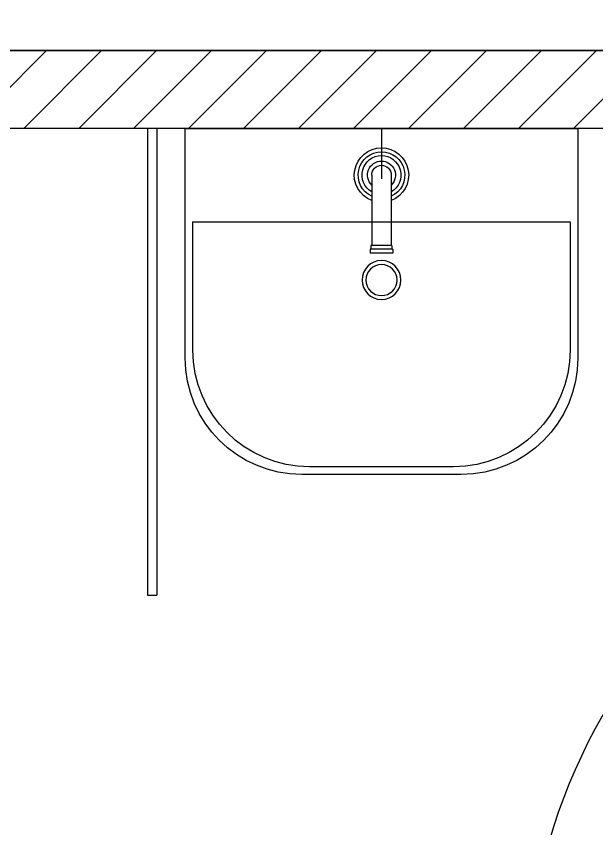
# Model space of a CAD drawing. Header units: millimetres. Extents: x -7413 to 64677, y 6112 to 38711.
# Drawn here: x 16887 to 17633, y 17622 to 18667 of the extents above; entities that cross this region are included whole.
import ezdxf

# ---------------------------------------------------------------- set-up
doc = ezdxf.new("R2010")
doc.units = ezdxf.units.MM
doc.header["$LTSCALE"] = 100
for name, color, linetype in [('07-DIM WAL', 5, 'Continuous'), ('CO-BATH', 6, 'Continuous'), ('CO-DOOR', 8, 'Continuous'), ('내부벽체선', 3, 'Continuous'), ('외곽선', 2, 'Continuous'), ('창호', 4, 'Continuous'), ('치수선', 1, 'Continuous'), ('해치', 8, 'Continuous')]:
    doc.layers.add(name, color=color, linetype=linetype)

# ---------------------------------------------------------------- blocks, each defined once
blk = doc.blocks.new('평면도')
at = {"layer": 'CO-DOOR'}
blk.add_arc((19374.6, 15070.5), 721.7, 356.6951, 95.5225, dxfattribs=at)
at = {"layer": '외곽선'}
blk.add_lwpolyline([(20590.1, 14978.9), (20590.1, 16980.9), (19345.1, 16980.9), (19345.1, 15828.9), (19145.1, 15828.9), (19145.1, 17180.9), (21183.1, 17180.9), (21183.1, 16580.9), (22236.1, 16580.9), (22236.1, 20089.9), (21636.1, 20089.9), (21636.1, 20289.9), (22236.1, 20289.9), (22236.1, 21504.9), (21636.1, 21504.9), (21636.1, 21704.9)], dxfattribs=at)
blk = doc.blocks.new('B-003')
blk.add_line((0, 0), (0, -65))
at = {"layer": 'CO-BATH'}
for p, q in [((-252.5, 0), (-252.5, -295)), ((252.5, 0), (-252.5, 0)), ((252.5, -295), (252.5, 0)), ((-102.5, -445), (102.5, -445))]:
    blk.add_line(p, q, dxfattribs=at)
at = {"layer": 'CO-BATH', "color": 8}
for p, q in [((-12.5, -60), (-12.5, -150.5)), ((12.5, -60), (12.5, -150.5)), ((-242.5, -120), (-242.5, -285)), ((242.5, -120), (-242.5, -120)), ((242.5, -285), (242.5, -120)), ((-14.5, -155.5), (-14.5, -160.5)), ((-13.5, -150.5), (-13.5, -155.5)), ((13.5, -150.5), (13.5, -155.5)), ((14.5, -155.5), (14.5, -160.5)), ((-14.5, -160.5), (14.5, -160.5)), ((-92.5, -435), (92.5, -435))]:
    blk.add_line(p, q, dxfattribs=at)
at = {"layer": 'CO-BATH', "color": 251}
for p, q in [((-14.5, -155.5), (14.5, -155.5)), ((-13.5, -150.5), (13.5, -150.5))]:
    blk.add_line(p, q, dxfattribs=at)
at = {"layer": 'CO-BATH', "color": 8}
blk.add_circle((0, -195), 25, dxfattribs=at)
at = {"layer": 'CO-BATH', "color": 251}
blk.add_circle((0, -195), 20, dxfattribs=at)
at = {"layer": 'CO-BATH', "color": 8}
for centre, radius, start, end in [((0, -60), 35, 290.9248, 249.0751), ((0, -60), 12.5, 360, 180), ((-92.5, -285), 150, 180, 270), ((92.5, -285), 150, 270, 0)]:
    blk.add_arc(centre, radius, start, end, dxfattribs=at)
at = {"layer": 'CO-BATH', "color": 251}
for radius, start, end in [(30, 294.6243, 245.3757), (25, 300, 240), (18, 313.9829, 226.017)]:
    blk.add_arc((0, -60), radius, start, end, dxfattribs=at)
at = {"layer": 'CO-BATH'}
for centre, start, end in [((-102.5, -295), 180, 270), ((102.5, -295), 270, 0)]:
    blk.add_arc(centre, 150, start, end, dxfattribs=at)

msp = doc.modelspace()

# ---------------------------------------------------------------- hatches: boundary and pattern name
at = {"layer": '해치'}
h = msp.add_hatch(dxfattribs=at)
h.set_pattern_fill('_USER', color=256, scale=50, angle=45, pattern_type=0)
h.set_pattern_definition([(45, (0, 0), (-35.35534, 35.35534), [])])
h.paths.add_polyline_path([(17657.6, 18622.9), (16465.4, 18622.9), (16465.4, 18522.9), (17657.6, 18522.9)])
h.paths.add_polyline_path([(16465.4, 18622.9), (16355.6, 18622.9), (16355.6, 18522.9), (16465.4, 18522.9)])
h.paths.add_polyline_path([(18357.6, 18622.9), (18257.6, 18622.9), (18257.6, 18522.9), (18357.6, 18522.9)])

# ---------------------------------------------------------------- linework, layer by layer
at = {"layer": '내부벽체선'}
msp.add_lwpolyline([(16355.6, 18622.9), (18357.6, 18622.9), (18357.6, 18522.9), (16355.6, 18522.9), (16355.6, 18622.9)], dxfattribs=at)
at = {"layer": '창호'}
for p, q in [((17055.6, 18522.9), (17055.6, 17922.9)), ((17067.6, 18522.9), (17067.6, 17922.9)), ((17055.6, 17922.9), (17067.6, 17922.9))]:
    msp.add_line(p, q, dxfattribs=at)

# ---------------------------------------------------------------- block references
at = {"layer": '07-DIM WAL', "xscale": -1}
msp.add_blockref('B-003', (17356.6, 18522.9), dxfattribs=at)
at = {"layer": '치수선', "rotation": 90}
msp.add_blockref('평면도', (33336.5, -1967.3), dxfattribs=at)

doc.saveas('drawing.dxf')
